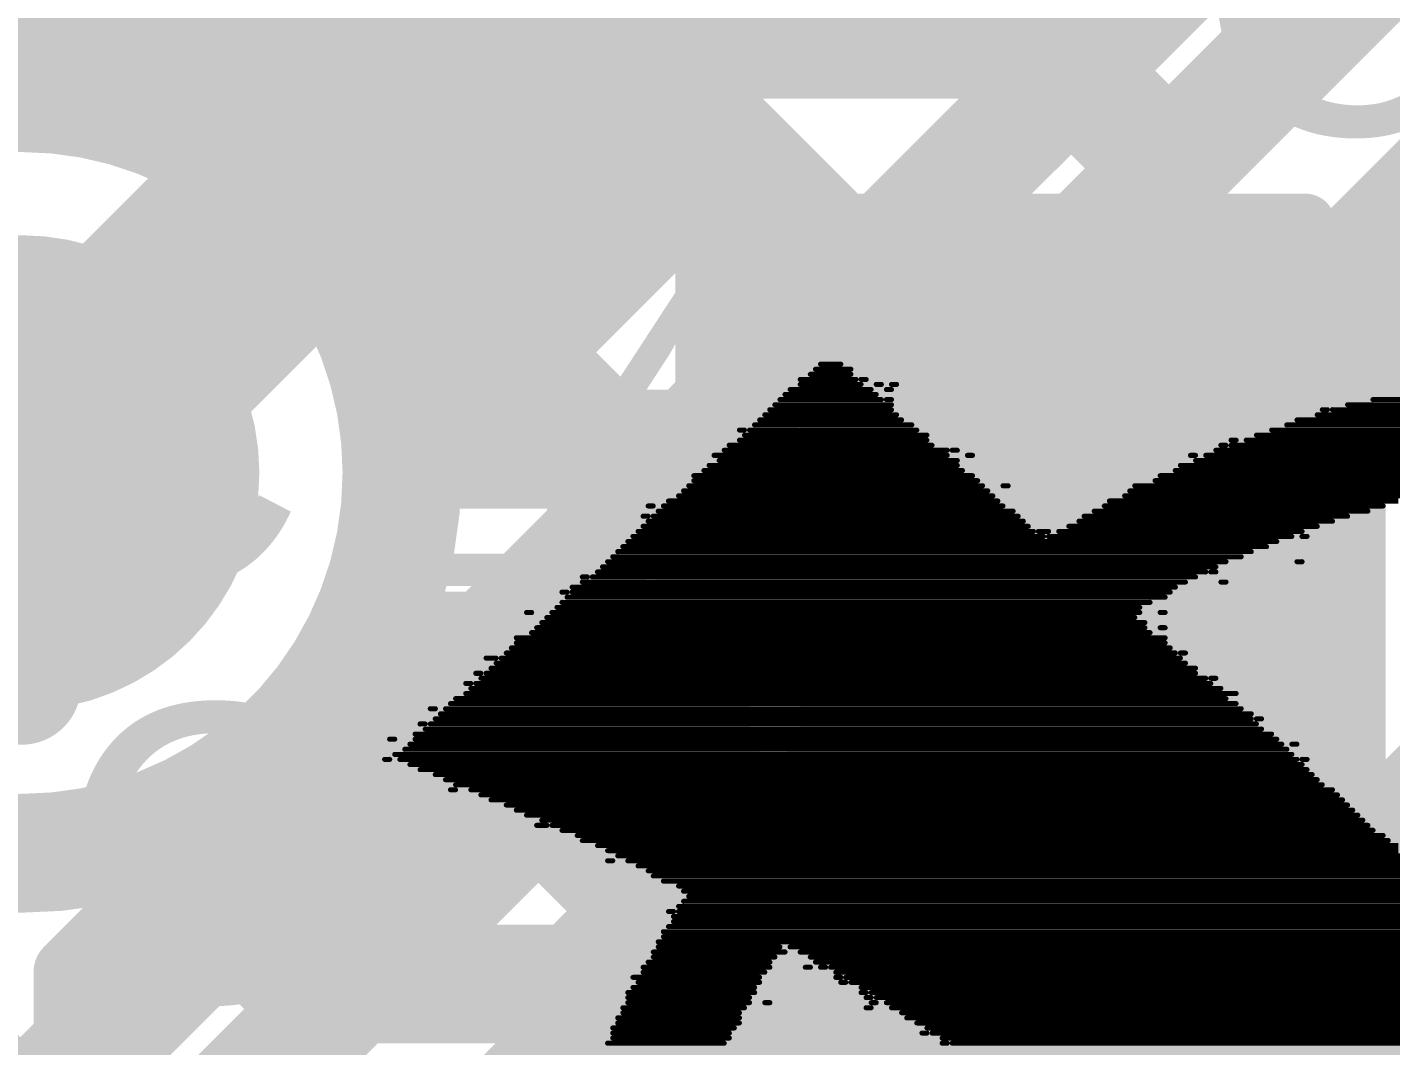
# Model space of a CAD drawing. Header units: millimetres. Extents: x 0.01 to 1.77, y 0.01 to 0.78.
# Drawn here: x 0.5855 to 0.7002, y 0.4478 to 0.5335 of the extents above; entities that cross this region are included whole.
import ezdxf

# ---------------------------------------------------------------- set-up
doc = ezdxf.new("R2010")
doc.units = ezdxf.units.MM
doc.header["$MEASUREMENT"] = 0
for name, color, linetype in [('BottomLayer', 5, 'Continuous'), ('BottomOverlay', 54, 'Continuous'), ('TopLayer', 1, 'Continuous'), ('TopOverlay', 2, 'Continuous'), ('TopPaste', 8, 'Continuous'), ('TopSolder', 216, 'Continuous'), ('ViaHoleLayer', 16, 'Continuous')]:
    doc.layers.add(name, color=color, linetype=linetype)
doc.styles.add('Arial', font='', dxfattribs={"height": 0.2})
doc.styles.get('Arial').set_extended_font_data('Arial')

# ---------------------------------------------------------------- blocks, each defined once
blk = doc.blocks.new('C__0805_47')
at = {"layer": 'TopLayer'}
blk.add_hatch(color=1, dxfattribs=at).paths.add_polyline_path([(-0.06, 0.03), (-0.02, 0.03), (-0.02, -0.03), (-0.06, -0.03)])
at = {"layer": 'TopPaste'}
blk.add_hatch(color=8, dxfattribs=at).paths.add_polyline_path([(-0.06, 0.03), (-0.02, 0.03), (-0.02, -0.03), (-0.06, -0.03)])
at = {"layer": 'TopSolder'}
blk.add_hatch(color=216, dxfattribs=at).paths.add_polyline_path([(-0.06276, 0.03276), (-0.01724, 0.03276), (-0.01724, -0.03276), (-0.06276, -0.03276)])
at = {"layer": 'TopOverlay', "const_width": 0.005}
for points in [[(-0.064, 0.034), (-0.024, 0.034)], [(-0.064, -0.034), (-0.064, 0.034)], [(-0.064, -0.034), (-0.024, -0.034)]]:
    blk.add_lwpolyline(points, dxfattribs=at)
at = {"layer": 'TopOverlay', "const_width": 0.0025}
for points in [[(-0.06525, 0.034, 1), (-0.06275, 0.034, 1)], [(-0.06525, 0.034, 1), (-0.06275, 0.034, 1)], [(-0.02525, 0.034, 1), (-0.02275, 0.034, 1)], [(-0.06525, -0.034, 1), (-0.06275, -0.034, 1)], [(-0.06525, -0.034, 1), (-0.06275, -0.034, 1)], [(-0.02525, -0.034, 1), (-0.02275, -0.034, 1)]]:
    blk.add_lwpolyline(points, format="xyb", close=True, dxfattribs=at)
blk = doc.blocks.new('C__0805_60')
at = {"layer": 'TopSolder'}
for points in [[(-0.06276, 0.03276), (-0.01724, 0.03276), (-0.01724, -0.03276), (-0.06276, -0.03276)], [(0.01724, 0.03276), (0.06276, 0.03276), (0.06276, -0.03276), (0.01724, -0.03276)]]:
    blk.add_hatch(color=216, dxfattribs=at).paths.add_polyline_path(points)
at = {"layer": 'TopOverlay', "const_width": 0.005}
for points in [[(0.064, -0.034), (0.064, 0.034)], [(-0.064, -0.034), (-0.024, -0.034)], [(0.024, -0.034), (0.064, -0.034)]]:
    blk.add_lwpolyline(points, dxfattribs=at)
at = {"layer": 'TopOverlay', "const_width": 0.0025}
for points in [[(-0.02525, -0.034, 1), (-0.02275, -0.034, 1)], [(0.02275, -0.034, 1), (0.02525, -0.034, 1)], [(0.06275, -0.034, 1), (0.06525, -0.034, 1)], [(0.06275, -0.034, 1), (0.06525, -0.034, 1)]]:
    blk.add_lwpolyline(points, format="xyb", close=True, dxfattribs=at)

msp = doc.modelspace()

# ---------------------------------------------------------------- hatches: boundary and pattern name
at = {"layer": 'BottomLayer'}
h = msp.add_hatch(color=5, dxfattribs=at)
edge = h.paths.add_edge_path()
edge.add_arc((0.585, 0.496), 0.00787, 0, 360)
at = {"layer": 'TopLayer'}
h = msp.add_hatch(color=1, dxfattribs=at)
edge = h.paths.add_edge_path()
edge.add_arc((0.585, 0.496), 0.00787, 0, 360)
at = {"layer": 'ViaHoleLayer'}
h = msp.add_hatch(color=16, dxfattribs=at)
edge = h.paths.add_edge_path()
edge.add_arc((0.585, 0.496), 0.00591, 0, 360)

# ---------------------------------------------------------------- linework, layer by layer
at = {"layer": 'BottomLayer'}
for points, const_width in [([(0.52174, 0.61068), (0.64615, 0.48626)], 0.01), ([(0.55709, 0.61068), (0.66383, 0.50394)], 0.01), ([(0.57443, 0.431), (0.7541, 0.61068)], 0.01), ([(0.59245, 0.61068), (0.68151, 0.52162)], 0.01), ([(0.59797, 0.52525), (0.68339, 0.61068)], 0.01), ([(0.61506, 0.50698), (0.71875, 0.61068)], 0.01), ([(0.59089, 0.431), (0.7204, 0.56052)], 0.01), ([(0.6, 0.409), (0.736, 0.545)], 0.02), ([(0.386, 0.528), (0.585, 0.528)], 0.01), ([(0.618, 0.376), (0.749, 0.507)], 0.02), ([(0.386, 0.496), (0.585, 0.496)], 0.04), ([(0.61418, 0.48287), (0.62847, 0.46858)], 0.01), ([(0.59582, 0.46588), (0.61079, 0.45091)], 0.01), ([(0.50244, 0.464), (0.585, 0.464)], 0.01), ([(0.56235, 0.464), (0.59312, 0.43323)], 0.01)]:
    msp.add_lwpolyline(points, dxfattribs=dict(at, const_width=const_width))
for points, const_width in [([(0.5825, 0.528, 1), (0.5875, 0.528, 1)], 0.005), ([(0.5825, 0.528, 1), (0.5875, 0.528, 1)], 0.005), ([(0.59547, 0.52525, 1), (0.60047, 0.52525, 1)], 0.005), ([(0.67901, 0.52162, 1), (0.68401, 0.52162, 1)], 0.005), ([(0.575, 0.496, 1), (0.595, 0.496, 1)], 0.02), ([(0.61256, 0.50698, 1), (0.61756, 0.50698, 1)], 0.005), ([(0.66133, 0.50394, 1), (0.66633, 0.50394, 1)], 0.005), ([(0.6145, 0.496, 1), (0.6195, 0.496, 1)], 0.005), ([(0.6145, 0.496, 1), (0.6195, 0.496, 1)], 0.005), ([(0.64365, 0.48626, 1), (0.64865, 0.48626, 1)], 0.005), ([(0.61168, 0.48287, 1), (0.61668, 0.48287, 1)], 0.005), ([(0.62597, 0.46858, 1), (0.63097, 0.46858, 1)], 0.005), ([(0.59332, 0.46588, 1), (0.59832, 0.46588, 1)], 0.005), ([(0.5825, 0.464, 1), (0.5875, 0.464, 1)], 0.005), ([(0.5825, 0.464, 1), (0.5875, 0.464, 1)], 0.005), ([(0.60829, 0.45091, 1), (0.61329, 0.45091, 1)], 0.005)]:
    msp.add_lwpolyline(points, format="xyb", close=True, dxfattribs=dict(at, const_width=const_width))
at = {"layer": 'BottomLayer', "const_width": 0.01}
for points in [[(0.585, 0.528, -0.414214), (0.617, 0.496)], [(0.617, 0.496, -0.414214), (0.585, 0.464)]]:
    msp.add_lwpolyline(points, format="xyb", dxfattribs=at)
at = {"layer": 'BottomOverlay', "const_width": 0.000426}
for points in [[(0.65178, 0.50473), (0.65476, 0.50473)], [(0.6522, 0.50515), (0.65391, 0.50515)], [(0.6505, 0.50387), (0.65519, 0.50387)], [(0.6505, 0.50345), (0.65562, 0.50345)], [(0.65135, 0.5043), (0.65476, 0.5043)], [(0.65562, 0.50387), (0.65604, 0.50387)], [(0.65689, 0.50345), (0.65732, 0.50345)], [(0.65817, 0.50345), (0.6586, 0.50345)], [(0.64879, 0.50217), (0.65732, 0.50217)], [(0.64922, 0.5026), (0.65689, 0.5026)], [(0.64965, 0.50302), (0.65647, 0.50302)], [(0.65775, 0.50302), (0.65817, 0.50302)], [(0.65775, 0.50217), (0.65817, 0.50217)], [(0.69868, 0.50217), (0.74686, 0.50217)], [(0.64794, 0.50132), (0.65817, 0.50132)], [(0.64837, 0.50174), (0.65817, 0.50174)], [(0.69442, 0.50132), (0.69484, 0.50132)], [(0.69527, 0.50132), (0.75027, 0.50132)], [(0.69655, 0.50174), (0.74857, 0.50174)], [(0.64666, 0.50004), (0.65988, 0.50004)], [(0.64709, 0.50046), (0.65903, 0.50046)], [(0.64751, 0.50089), (0.6586, 0.50089)], [(0.69143, 0.50004), (0.75454, 0.50004)], [(0.69228, 0.50046), (0.75283, 0.50046)], [(0.69399, 0.50089), (0.75155, 0.50089)], [(0.64538, 0.49961), (0.64581, 0.49961)], [(0.64538, 0.49876), (0.66116, 0.49876)], [(0.64581, 0.49918), (0.66116, 0.49918)], [(0.64623, 0.49961), (0.66031, 0.49961)], [(0.68674, 0.49876), (0.68717, 0.49876)], [(0.68802, 0.49876), (0.75752, 0.49876)], [(0.68887, 0.49918), (0.75624, 0.49918)], [(0.69015, 0.49961), (0.75539, 0.49961)], [(0.6441, 0.49791), (0.66286, 0.49791)], [(0.64453, 0.49833), (0.66158, 0.49833)], [(0.66329, 0.49791), (0.66372, 0.49791)], [(0.68546, 0.49791), (0.76008, 0.49791)], [(0.68589, 0.49833), (0.68631, 0.49833)], [(0.68674, 0.49833), (0.7588, 0.49833)], [(0.64282, 0.49663), (0.66372, 0.49663)], [(0.64325, 0.49748), (0.66286, 0.49748)], [(0.64368, 0.49705), (0.66372, 0.49705)], [(0.66457, 0.49748), (0.665, 0.49748)], [(0.68248, 0.49663), (0.76306, 0.49663)], [(0.68333, 0.49748), (0.68376, 0.49748)], [(0.68376, 0.49705), (0.76178, 0.49705)], [(0.68461, 0.49748), (0.76093, 0.49748)], [(0.64154, 0.49577), (0.665, 0.49577)], [(0.64154, 0.49535), (0.66542, 0.49535)], [(0.6424, 0.4962), (0.66414, 0.4962)], [(0.68035, 0.49535), (0.70977, 0.49535)], [(0.68077, 0.49577), (0.71318, 0.49577)], [(0.68205, 0.4962), (0.71701, 0.4962)], [(0.64069, 0.49449), (0.66627, 0.49449)], [(0.64112, 0.49492), (0.66585, 0.49492)], [(0.66755, 0.49492), (0.66798, 0.49492)], [(0.67821, 0.49449), (0.70465, 0.49449)], [(0.67864, 0.49492), (0.70678, 0.49492)], [(0.63771, 0.49322), (0.63813, 0.49322)], [(0.63899, 0.49322), (0.66755, 0.49322)], [(0.63941, 0.49364), (0.66713, 0.49364)], [(0.64027, 0.49407), (0.6667, 0.49407)], [(0.67608, 0.49322), (0.69953, 0.49322)], [(0.67651, 0.49364), (0.70081, 0.49364)], [(0.67779, 0.49407), (0.70294, 0.49407)], [(0.63728, 0.49236), (0.63771, 0.49236)], [(0.63771, 0.49194), (0.66926, 0.49194)], [(0.63813, 0.49236), (0.66883, 0.49236)], [(0.63856, 0.49279), (0.66841, 0.49279)], [(0.67395, 0.49194), (0.69527, 0.49194)], [(0.67438, 0.49236), (0.69655, 0.49236)], [(0.67523, 0.49279), (0.69825, 0.49279)], [(0.63685, 0.49108), (0.67011, 0.49108)], [(0.63728, 0.49151), (0.66969, 0.49151)], [(0.67054, 0.49108), (0.67139, 0.49108)], [(0.67224, 0.49108), (0.69271, 0.49108)], [(0.6731, 0.49151), (0.69399, 0.49151)], [(0.63558, 0.4898), (0.68973, 0.4898)], [(0.636, 0.49023), (0.69058, 0.49023)], [(0.63643, 0.49066), (0.67096, 0.49066)], [(0.67139, 0.49066), (0.69186, 0.49066)], [(0.69271, 0.49066), (0.69314, 0.49066)], [(0.6343, 0.48853), (0.68631, 0.48853)], [(0.63472, 0.48895), (0.68759, 0.48895)], [(0.63515, 0.48938), (0.68845, 0.48938)], [(0.69228, 0.48853), (0.69271, 0.48853)], [(0.63344, 0.48767), (0.68461, 0.48767)], [(0.63387, 0.4881), (0.68546, 0.4881)], [(0.68504, 0.48767), (0.68546, 0.48767)], [(0.63131, 0.48639), (0.68205, 0.48639)], [(0.63216, 0.48725), (0.63259, 0.48725)], [(0.63216, 0.48682), (0.6829, 0.48682)], [(0.63302, 0.48725), (0.68376, 0.48725)], [(0.68589, 0.48682), (0.68631, 0.48682)], [(0.63046, 0.48597), (0.63088, 0.48597)], [(0.63046, 0.48511), (0.67992, 0.48511)], [(0.63088, 0.48554), (0.6812, 0.48554)], [(0.63131, 0.48597), (0.68162, 0.48597)], [(0.62747, 0.48426), (0.6279, 0.48426)], [(0.62918, 0.48383), (0.67864, 0.48383)], [(0.62961, 0.48426), (0.67907, 0.48426)], [(0.63003, 0.48469), (0.67907, 0.48469)], [(0.68077, 0.48426), (0.6812, 0.48426)], [(0.62833, 0.48298), (0.67949, 0.48298)], [(0.62875, 0.48341), (0.67949, 0.48341)], [(0.68077, 0.48298), (0.6812, 0.48298)], [(0.62662, 0.48213), (0.6812, 0.48213)], [(0.62662, 0.4817), (0.6812, 0.4817)], [(0.6279, 0.48256), (0.67992, 0.48256)], [(0.62406, 0.48042), (0.62492, 0.48042)], [(0.62534, 0.48042), (0.68248, 0.48042)], [(0.62577, 0.48085), (0.68205, 0.48085)], [(0.62619, 0.48128), (0.68162, 0.48128)], [(0.68248, 0.48085), (0.6829, 0.48085)], [(0.62449, 0.47957), (0.68376, 0.47957)], [(0.62492, 0.48), (0.6829, 0.48)], [(0.62236, 0.47829), (0.62278, 0.47829)], [(0.62321, 0.47914), (0.62364, 0.47914)], [(0.62321, 0.47829), (0.68504, 0.47829)], [(0.62364, 0.47872), (0.68461, 0.47872)], [(0.62406, 0.47914), (0.68376, 0.47914)], [(0.68504, 0.47872), (0.68546, 0.47872)], [(0.6215, 0.47701), (0.68631, 0.47701)], [(0.62236, 0.47744), (0.68717, 0.47744)], [(0.62278, 0.47787), (0.68589, 0.47787)], [(0.61937, 0.47616), (0.6198, 0.47616)], [(0.62065, 0.47616), (0.68759, 0.47616)], [(0.62108, 0.47659), (0.68717, 0.47659)], [(0.61852, 0.47488), (0.61895, 0.47488)], [(0.61937, 0.47488), (0.68887, 0.47488)], [(0.6198, 0.47531), (0.68845, 0.47531)], [(0.62023, 0.47573), (0.68845, 0.47573)], [(0.68887, 0.47531), (0.6893, 0.47531)], [(0.61596, 0.4736), (0.61639, 0.4736)], [(0.61809, 0.47403), (0.69015, 0.47403)], [(0.61809, 0.4736), (0.69058, 0.4736)], [(0.61895, 0.47445), (0.6893, 0.47445)], [(0.61724, 0.47275), (0.69143, 0.47275)], [(0.61767, 0.47318), (0.691, 0.47318)], [(0.69186, 0.47318), (0.69228, 0.47318)], [(0.61554, 0.4719), (0.61596, 0.4719)], [(0.61639, 0.47232), (0.69186, 0.47232)], [(0.61681, 0.4719), (0.69228, 0.4719)], [(0.61767, 0.47147), (0.69271, 0.47147)], [(0.69271, 0.4719), (0.69314, 0.4719)], [(0.61852, 0.47104), (0.69314, 0.47104)], [(0.6198, 0.47062), (0.69356, 0.47062)], [(0.62065, 0.47019), (0.69399, 0.47019)], [(0.62108, 0.46934), (0.6215, 0.46934)], [(0.6215, 0.46976), (0.69442, 0.46976)], [(0.62278, 0.46934), (0.69527, 0.46934)], [(0.62364, 0.46891), (0.6957, 0.46891)], [(0.62449, 0.46849), (0.69612, 0.46849)], [(0.62577, 0.46806), (0.69655, 0.46806)], [(0.62662, 0.46763), (0.69697, 0.46763)], [(0.62747, 0.46721), (0.6974, 0.46721)], [(0.62875, 0.46678), (0.69783, 0.46678)], [(0.62833, 0.46635), (0.62918, 0.46635)], [(0.62961, 0.46635), (0.69825, 0.46635)], [(0.63046, 0.46593), (0.69868, 0.46593)], [(0.63174, 0.4655), (0.69953, 0.4655)], [(0.63216, 0.46507), (0.69996, 0.46507)], [(0.63344, 0.46465), (0.70081, 0.46465)], [(0.6343, 0.46422), (0.70081, 0.46422)], [(0.6343, 0.46337), (0.63472, 0.46337)], [(0.63515, 0.46379), (0.70166, 0.46379)], [(0.636, 0.46337), (0.70166, 0.46337)], [(0.63685, 0.46294), (0.70252, 0.46294)], [(0.63771, 0.46252), (0.70252, 0.46252)], [(0.63813, 0.46209), (0.70337, 0.46209)], [(0.63899, 0.46166), (0.7038, 0.46166)], [(0.64027, 0.46124), (0.70422, 0.46124)], [(0.64069, 0.46081), (0.70465, 0.46081)], [(0.64069, 0.45996), (0.7055, 0.45996)], [(0.64112, 0.46038), (0.70508, 0.46038)], [(0.63941, 0.4591), (0.63984, 0.4591)], [(0.63984, 0.45868), (0.70721, 0.45868)], [(0.64027, 0.45953), (0.70593, 0.45953)], [(0.64027, 0.4591), (0.70635, 0.4591)], [(0.63941, 0.45783), (0.70806, 0.45783)], [(0.63984, 0.45825), (0.70763, 0.45825)], [(0.63856, 0.45655), (0.70934, 0.45655)], [(0.63899, 0.4574), (0.70849, 0.4574)], [(0.63899, 0.45697), (0.70891, 0.45697)], [(0.63813, 0.45569), (0.64922, 0.45569)], [(0.63813, 0.45527), (0.64837, 0.45527)], [(0.63856, 0.45612), (0.64879, 0.45612)], [(0.64965, 0.45612), (0.70977, 0.45612)], [(0.6505, 0.45569), (0.71019, 0.45569)], [(0.65135, 0.45527), (0.71062, 0.45527)], [(0.63728, 0.45441), (0.64794, 0.45441)], [(0.63771, 0.45484), (0.64794, 0.45484)], [(0.65092, 0.45441), (0.65135, 0.45441)], [(0.65178, 0.45484), (0.71105, 0.45484)], [(0.6522, 0.45441), (0.65263, 0.45441)], [(0.65306, 0.45441), (0.71147, 0.45441)], [(0.63643, 0.45356), (0.64709, 0.45356)], [(0.63685, 0.45314), (0.64709, 0.45314)], [(0.63728, 0.45399), (0.64751, 0.45399)], [(0.65348, 0.45399), (0.7119, 0.45399)], [(0.65348, 0.45356), (0.65391, 0.45356)], [(0.65391, 0.45314), (0.65434, 0.45314)], [(0.65434, 0.45356), (0.71232, 0.45356)], [(0.65476, 0.45314), (0.71275, 0.45314)], [(0.636, 0.45228), (0.64666, 0.45228)], [(0.636, 0.45186), (0.64623, 0.45186)], [(0.63643, 0.45271), (0.64666, 0.45271)], [(0.65562, 0.45271), (0.7136, 0.45271)], [(0.65562, 0.45228), (0.65604, 0.45228)], [(0.65604, 0.45186), (0.65647, 0.45186)], [(0.65647, 0.45228), (0.71403, 0.45228)], [(0.65689, 0.45186), (0.71403, 0.45186)], [(0.63558, 0.451), (0.64581, 0.451)], [(0.63558, 0.45058), (0.64538, 0.45058)], [(0.636, 0.45143), (0.64623, 0.45143)], [(0.64751, 0.45143), (0.64794, 0.45143)], [(0.65604, 0.451), (0.65647, 0.451)], [(0.65647, 0.45143), (0.65689, 0.45143)], [(0.65775, 0.45143), (0.71446, 0.45143)], [(0.65817, 0.451), (0.71531, 0.451)], [(0.65903, 0.45058), (0.71574, 0.45058)], [(0.63515, 0.45015), (0.64538, 0.45015)], [(0.63515, 0.44972), (0.64538, 0.44972)], [(0.65945, 0.45015), (0.71616, 0.45015)], [(0.66031, 0.44972), (0.71659, 0.44972)], [(0.63472, 0.4493), (0.64496, 0.4493)], [(0.63472, 0.44887), (0.64453, 0.44887)], [(0.63472, 0.44845), (0.64453, 0.44845)], [(0.66073, 0.44887), (0.66116, 0.44887)], [(0.66116, 0.4493), (0.71701, 0.4493)], [(0.66158, 0.44887), (0.71744, 0.44887)], [(0.66244, 0.44845), (0.71787, 0.44845)], [(0.6343, 0.44802), (0.6441, 0.44802)], [(0.66244, 0.44802), (0.66286, 0.44802)], [(0.66329, 0.44802), (0.71829, 0.44802)]]:
    msp.add_lwpolyline(points, dxfattribs=at)
at = {"layer": 'BottomOverlay', "const_width": 0.000213}
for points in [[(0.65167, 0.50473, 1), (0.65188, 0.50473, 1)], [(0.6521, 0.50515, 1), (0.65231, 0.50515, 1)], [(0.6538, 0.50515, 1), (0.65402, 0.50515, 1)], [(0.65466, 0.50473, 1), (0.65487, 0.50473, 1)], [(0.65039, 0.50387, 1), (0.65061, 0.50387, 1)], [(0.65039, 0.50345, 1), (0.65061, 0.50345, 1)], [(0.65124, 0.5043, 1), (0.65146, 0.5043, 1)], [(0.65466, 0.5043, 1), (0.65487, 0.5043, 1)], [(0.65508, 0.50387, 1), (0.6553, 0.50387, 1)], [(0.65551, 0.50387, 1), (0.65572, 0.50387, 1)], [(0.65551, 0.50345, 1), (0.65572, 0.50345, 1)], [(0.65593, 0.50387, 1), (0.65615, 0.50387, 1)], [(0.65679, 0.50345, 1), (0.657, 0.50345, 1)], [(0.65721, 0.50345, 1), (0.65743, 0.50345, 1)], [(0.65807, 0.50345, 1), (0.65828, 0.50345, 1)], [(0.65849, 0.50345, 1), (0.65871, 0.50345, 1)], [(0.64869, 0.50217, 1), (0.6489, 0.50217, 1)], [(0.64911, 0.5026, 1), (0.64933, 0.5026, 1)], [(0.64954, 0.50302, 1), (0.64975, 0.50302, 1)], [(0.65636, 0.50302, 1), (0.65657, 0.50302, 1)], [(0.65679, 0.5026, 1), (0.657, 0.5026, 1)], [(0.65721, 0.50217, 1), (0.65743, 0.50217, 1)], [(0.65764, 0.50302, 1), (0.65785, 0.50302, 1)], [(0.65764, 0.50217, 1), (0.65785, 0.50217, 1)], [(0.65807, 0.50302, 1), (0.65828, 0.50302, 1)], [(0.65807, 0.50217, 1), (0.65828, 0.50217, 1)], [(0.69857, 0.50217, 1), (0.69879, 0.50217, 1)], [(0.64783, 0.50132, 1), (0.64805, 0.50132, 1)], [(0.64826, 0.50174, 1), (0.64847, 0.50174, 1)], [(0.65807, 0.50174, 1), (0.65828, 0.50174, 1)], [(0.65807, 0.50132, 1), (0.65828, 0.50132, 1)], [(0.69431, 0.50132, 1), (0.69452, 0.50132, 1)], [(0.69474, 0.50132, 1), (0.69495, 0.50132, 1)], [(0.69516, 0.50132, 1), (0.69538, 0.50132, 1)], [(0.69644, 0.50174, 1), (0.69665, 0.50174, 1)], [(0.64655, 0.50004, 1), (0.64677, 0.50004, 1)], [(0.64698, 0.50046, 1), (0.64719, 0.50046, 1)], [(0.64741, 0.50089, 1), (0.64762, 0.50089, 1)], [(0.65849, 0.50089, 1), (0.65871, 0.50089, 1)], [(0.65892, 0.50046, 1), (0.65913, 0.50046, 1)], [(0.65977, 0.50004, 1), (0.65999, 0.50004, 1)], [(0.69132, 0.50004, 1), (0.69154, 0.50004, 1)], [(0.69218, 0.50046, 1), (0.69239, 0.50046, 1)], [(0.69388, 0.50089, 1), (0.6941, 0.50089, 1)], [(0.64528, 0.49961, 1), (0.64549, 0.49961, 1)], [(0.64528, 0.49876, 1), (0.64549, 0.49876, 1)], [(0.6457, 0.49961, 1), (0.64591, 0.49961, 1)], [(0.6457, 0.49918, 1), (0.64591, 0.49918, 1)], [(0.64613, 0.49961, 1), (0.64634, 0.49961, 1)], [(0.6602, 0.49961, 1), (0.66041, 0.49961, 1)], [(0.66105, 0.49918, 1), (0.66126, 0.49918, 1)], [(0.66105, 0.49876, 1), (0.66126, 0.49876, 1)], [(0.68663, 0.49876, 1), (0.68685, 0.49876, 1)], [(0.68706, 0.49876, 1), (0.68727, 0.49876, 1)], [(0.68791, 0.49876, 1), (0.68813, 0.49876, 1)], [(0.68877, 0.49918, 1), (0.68898, 0.49918, 1)], [(0.69005, 0.49961, 1), (0.69026, 0.49961, 1)], [(0.644, 0.49791, 1), (0.64421, 0.49791, 1)], [(0.64442, 0.49833, 1), (0.64464, 0.49833, 1)], [(0.66148, 0.49833, 1), (0.66169, 0.49833, 1)], [(0.66276, 0.49791, 1), (0.66297, 0.49791, 1)], [(0.66318, 0.49791, 1), (0.6634, 0.49791, 1)], [(0.66361, 0.49791, 1), (0.66382, 0.49791, 1)], [(0.68536, 0.49791, 1), (0.68557, 0.49791, 1)], [(0.68578, 0.49833, 1), (0.68599, 0.49833, 1)], [(0.68621, 0.49833, 1), (0.68642, 0.49833, 1)], [(0.68663, 0.49833, 1), (0.68685, 0.49833, 1)], [(0.64272, 0.49663, 1), (0.64293, 0.49663, 1)], [(0.64314, 0.49748, 1), (0.64336, 0.49748, 1)], [(0.64357, 0.49705, 1), (0.64378, 0.49705, 1)], [(0.66276, 0.49748, 1), (0.66297, 0.49748, 1)], [(0.66361, 0.49705, 1), (0.66382, 0.49705, 1)], [(0.66361, 0.49663, 1), (0.66382, 0.49663, 1)], [(0.66446, 0.49748, 1), (0.66468, 0.49748, 1)], [(0.66489, 0.49748, 1), (0.6651, 0.49748, 1)], [(0.68237, 0.49663, 1), (0.68258, 0.49663, 1)], [(0.68322, 0.49748, 1), (0.68344, 0.49748, 1)], [(0.68365, 0.49748, 1), (0.68386, 0.49748, 1)], [(0.68365, 0.49705, 1), (0.68386, 0.49705, 1)], [(0.6845, 0.49748, 1), (0.68472, 0.49748, 1)], [(0.64144, 0.49577, 1), (0.64165, 0.49577, 1)], [(0.64144, 0.49535, 1), (0.64165, 0.49535, 1)], [(0.64229, 0.4962, 1), (0.6425, 0.4962, 1)], [(0.66404, 0.4962, 1), (0.66425, 0.4962, 1)], [(0.66489, 0.49577, 1), (0.6651, 0.49577, 1)], [(0.66532, 0.49535, 1), (0.66553, 0.49535, 1)], [(0.68024, 0.49535, 1), (0.68045, 0.49535, 1)], [(0.68067, 0.49577, 1), (0.68088, 0.49577, 1)], [(0.68194, 0.4962, 1), (0.68216, 0.4962, 1)], [(0.64058, 0.49449, 1), (0.6408, 0.49449, 1)], [(0.64101, 0.49492, 1), (0.64122, 0.49492, 1)], [(0.66574, 0.49492, 1), (0.66595, 0.49492, 1)], [(0.66617, 0.49449, 1), (0.66638, 0.49449, 1)], [(0.66745, 0.49492, 1), (0.66766, 0.49492, 1)], [(0.66787, 0.49492, 1), (0.66809, 0.49492, 1)], [(0.67811, 0.49449, 1), (0.67832, 0.49449, 1)], [(0.67853, 0.49492, 1), (0.67875, 0.49492, 1)], [(0.6376, 0.49322, 1), (0.63781, 0.49322, 1)], [(0.63803, 0.49322, 1), (0.63824, 0.49322, 1)], [(0.63888, 0.49322, 1), (0.63909, 0.49322, 1)], [(0.63931, 0.49364, 1), (0.63952, 0.49364, 1)], [(0.64016, 0.49407, 1), (0.64037, 0.49407, 1)], [(0.66659, 0.49407, 1), (0.66681, 0.49407, 1)], [(0.66702, 0.49364, 1), (0.66723, 0.49364, 1)], [(0.66745, 0.49322, 1), (0.66766, 0.49322, 1)], [(0.67597, 0.49322, 1), (0.67619, 0.49322, 1)], [(0.6764, 0.49364, 1), (0.67661, 0.49364, 1)], [(0.67768, 0.49407, 1), (0.67789, 0.49407, 1)], [(0.69943, 0.49322, 1), (0.69964, 0.49322, 1)], [(0.63717, 0.49236, 1), (0.63739, 0.49236, 1)], [(0.6376, 0.49236, 1), (0.63781, 0.49236, 1)], [(0.6376, 0.49194, 1), (0.63781, 0.49194, 1)], [(0.63803, 0.49236, 1), (0.63824, 0.49236, 1)], [(0.63845, 0.49279, 1), (0.63867, 0.49279, 1)], [(0.6683, 0.49279, 1), (0.66851, 0.49279, 1)], [(0.66873, 0.49236, 1), (0.66894, 0.49236, 1)], [(0.66915, 0.49194, 1), (0.66937, 0.49194, 1)], [(0.67384, 0.49194, 1), (0.67406, 0.49194, 1)], [(0.67427, 0.49236, 1), (0.67448, 0.49236, 1)], [(0.67512, 0.49279, 1), (0.67534, 0.49279, 1)], [(0.69516, 0.49194, 1), (0.69538, 0.49194, 1)], [(0.69644, 0.49236, 1), (0.69665, 0.49236, 1)], [(0.69815, 0.49279, 1), (0.69836, 0.49279, 1)], [(0.63675, 0.49108, 1), (0.63696, 0.49108, 1)], [(0.63717, 0.49151, 1), (0.63739, 0.49151, 1)], [(0.66958, 0.49151, 1), (0.66979, 0.49151, 1)], [(0.67001, 0.49108, 1), (0.67022, 0.49108, 1)], [(0.67043, 0.49108, 1), (0.67065, 0.49108, 1)], [(0.67128, 0.49108, 1), (0.6715, 0.49108, 1)], [(0.67214, 0.49108, 1), (0.67235, 0.49108, 1)], [(0.67299, 0.49151, 1), (0.6732, 0.49151, 1)], [(0.6926, 0.49108, 1), (0.69282, 0.49108, 1)], [(0.69388, 0.49151, 1), (0.6941, 0.49151, 1)], [(0.63547, 0.4898, 1), (0.63568, 0.4898, 1)], [(0.63589, 0.49023, 1), (0.63611, 0.49023, 1)], [(0.63632, 0.49066, 1), (0.63653, 0.49066, 1)], [(0.67086, 0.49066, 1), (0.67107, 0.49066, 1)], [(0.67128, 0.49066, 1), (0.6715, 0.49066, 1)], [(0.68962, 0.4898, 1), (0.68983, 0.4898, 1)], [(0.69047, 0.49023, 1), (0.69069, 0.49023, 1)], [(0.69175, 0.49066, 1), (0.69196, 0.49066, 1)], [(0.6926, 0.49066, 1), (0.69282, 0.49066, 1)], [(0.69303, 0.49066, 1), (0.69324, 0.49066, 1)], [(0.63419, 0.48853, 1), (0.6344, 0.48853, 1)], [(0.63462, 0.48895, 1), (0.63483, 0.48895, 1)], [(0.63504, 0.48938, 1), (0.63526, 0.48938, 1)], [(0.68621, 0.48853, 1), (0.68642, 0.48853, 1)], [(0.68749, 0.48895, 1), (0.6877, 0.48895, 1)], [(0.68834, 0.48938, 1), (0.68855, 0.48938, 1)], [(0.69218, 0.48853, 1), (0.69239, 0.48853, 1)], [(0.6926, 0.48853, 1), (0.69282, 0.48853, 1)], [(0.63334, 0.48767, 1), (0.63355, 0.48767, 1)], [(0.63376, 0.4881, 1), (0.63398, 0.4881, 1)], [(0.6845, 0.48767, 1), (0.68472, 0.48767, 1)], [(0.68493, 0.48767, 1), (0.68514, 0.48767, 1)], [(0.68536, 0.4881, 1), (0.68557, 0.4881, 1)], [(0.68536, 0.48767, 1), (0.68557, 0.48767, 1)], [(0.6312, 0.48639, 1), (0.63142, 0.48639, 1)], [(0.63206, 0.48725, 1), (0.63227, 0.48725, 1)], [(0.63206, 0.48682, 1), (0.63227, 0.48682, 1)], [(0.63248, 0.48725, 1), (0.6327, 0.48725, 1)], [(0.63291, 0.48725, 1), (0.63312, 0.48725, 1)], [(0.68194, 0.48639, 1), (0.68216, 0.48639, 1)], [(0.6828, 0.48682, 1), (0.68301, 0.48682, 1)], [(0.68365, 0.48725, 1), (0.68386, 0.48725, 1)], [(0.68578, 0.48682, 1), (0.68599, 0.48682, 1)], [(0.68621, 0.48682, 1), (0.68642, 0.48682, 1)], [(0.63035, 0.48597, 1), (0.63057, 0.48597, 1)], [(0.63035, 0.48511, 1), (0.63057, 0.48511, 1)], [(0.63078, 0.48597, 1), (0.63099, 0.48597, 1)], [(0.63078, 0.48554, 1), (0.63099, 0.48554, 1)], [(0.6312, 0.48597, 1), (0.63142, 0.48597, 1)], [(0.67981, 0.48511, 1), (0.68003, 0.48511, 1)], [(0.68109, 0.48554, 1), (0.6813, 0.48554, 1)], [(0.68152, 0.48597, 1), (0.68173, 0.48597, 1)], [(0.62737, 0.48426, 1), (0.62758, 0.48426, 1)], [(0.62779, 0.48426, 1), (0.62801, 0.48426, 1)], [(0.62907, 0.48383, 1), (0.62929, 0.48383, 1)], [(0.6295, 0.48426, 1), (0.62971, 0.48426, 1)], [(0.62993, 0.48469, 1), (0.63014, 0.48469, 1)], [(0.67853, 0.48383, 1), (0.67875, 0.48383, 1)], [(0.67896, 0.48469, 1), (0.67917, 0.48469, 1)], [(0.67896, 0.48426, 1), (0.67917, 0.48426, 1)], [(0.68067, 0.48426, 1), (0.68088, 0.48426, 1)], [(0.68109, 0.48426, 1), (0.6813, 0.48426, 1)], [(0.62822, 0.48298, 1), (0.62843, 0.48298, 1)], [(0.62865, 0.48341, 1), (0.62886, 0.48341, 1)], [(0.67939, 0.48341, 1), (0.6796, 0.48341, 1)], [(0.67939, 0.48298, 1), (0.6796, 0.48298, 1)], [(0.68067, 0.48298, 1), (0.68088, 0.48298, 1)], [(0.68109, 0.48298, 1), (0.6813, 0.48298, 1)], [(0.62651, 0.48213, 1), (0.62673, 0.48213, 1)], [(0.62651, 0.4817, 1), (0.62673, 0.4817, 1)], [(0.62779, 0.48256, 1), (0.62801, 0.48256, 1)], [(0.67981, 0.48256, 1), (0.68003, 0.48256, 1)], [(0.68109, 0.48213, 1), (0.6813, 0.48213, 1)], [(0.68109, 0.4817, 1), (0.6813, 0.4817, 1)], [(0.62396, 0.48042, 1), (0.62417, 0.48042, 1)], [(0.62481, 0.48042, 1), (0.62502, 0.48042, 1)], [(0.62524, 0.48042, 1), (0.62545, 0.48042, 1)], [(0.62566, 0.48085, 1), (0.62587, 0.48085, 1)], [(0.62609, 0.48128, 1), (0.6263, 0.48128, 1)], [(0.68152, 0.48128, 1), (0.68173, 0.48128, 1)], [(0.68194, 0.48085, 1), (0.68216, 0.48085, 1)], [(0.68237, 0.48085, 1), (0.68258, 0.48085, 1)], [(0.68237, 0.48042, 1), (0.68258, 0.48042, 1)], [(0.6828, 0.48085, 1), (0.68301, 0.48085, 1)], [(0.62438, 0.47957, 1), (0.6246, 0.47957, 1)], [(0.62481, 0.48, 1), (0.62502, 0.48, 1)], [(0.6828, 0.48, 1), (0.68301, 0.48, 1)], [(0.68365, 0.47957, 1), (0.68386, 0.47957, 1)], [(0.62225, 0.47829, 1), (0.62246, 0.47829, 1)], [(0.62268, 0.47829, 1), (0.62289, 0.47829, 1)], [(0.6231, 0.47914, 1), (0.62332, 0.47914, 1)], [(0.6231, 0.47829, 1), (0.62332, 0.47829, 1)], [(0.62353, 0.47914, 1), (0.62374, 0.47914, 1)], [(0.62353, 0.47872, 1), (0.62374, 0.47872, 1)], [(0.62396, 0.47914, 1), (0.62417, 0.47914, 1)], [(0.68365, 0.47914, 1), (0.68386, 0.47914, 1)], [(0.6845, 0.47872, 1), (0.68472, 0.47872, 1)], [(0.68493, 0.47872, 1), (0.68514, 0.47872, 1)], [(0.68493, 0.47829, 1), (0.68514, 0.47829, 1)], [(0.68536, 0.47872, 1), (0.68557, 0.47872, 1)], [(0.6214, 0.47701, 1), (0.62161, 0.47701, 1)], [(0.62225, 0.47744, 1), (0.62246, 0.47744, 1)], [(0.62268, 0.47787, 1), (0.62289, 0.47787, 1)], [(0.68578, 0.47787, 1), (0.68599, 0.47787, 1)], [(0.68621, 0.47701, 1), (0.68642, 0.47701, 1)], [(0.68706, 0.47744, 1), (0.68727, 0.47744, 1)], [(0.61927, 0.47616, 1), (0.61948, 0.47616, 1)], [(0.61969, 0.47616, 1), (0.61991, 0.47616, 1)], [(0.62055, 0.47616, 1), (0.62076, 0.47616, 1)], [(0.62097, 0.47659, 1), (0.62118, 0.47659, 1)], [(0.68706, 0.47659, 1), (0.68727, 0.47659, 1)], [(0.68749, 0.47616, 1), (0.6877, 0.47616, 1)], [(0.61841, 0.47488, 1), (0.61863, 0.47488, 1)], [(0.61884, 0.47488, 1), (0.61905, 0.47488, 1)], [(0.61927, 0.47488, 1), (0.61948, 0.47488, 1)], [(0.61969, 0.47531, 1), (0.61991, 0.47531, 1)], [(0.62012, 0.47573, 1), (0.62033, 0.47573, 1)], [(0.68834, 0.47573, 1), (0.68855, 0.47573, 1)], [(0.68834, 0.47531, 1), (0.68855, 0.47531, 1)], [(0.68877, 0.47531, 1), (0.68898, 0.47531, 1)], [(0.68877, 0.47488, 1), (0.68898, 0.47488, 1)], [(0.68919, 0.47531, 1), (0.68941, 0.47531, 1)], [(0.61585, 0.4736, 1), (0.61607, 0.4736, 1)], [(0.61628, 0.4736, 1), (0.61649, 0.4736, 1)], [(0.61799, 0.47403, 1), (0.6182, 0.47403, 1)], [(0.61799, 0.4736, 1), (0.6182, 0.4736, 1)], [(0.61884, 0.47445, 1), (0.61905, 0.47445, 1)], [(0.68919, 0.47445, 1), (0.68941, 0.47445, 1)], [(0.69005, 0.47403, 1), (0.69026, 0.47403, 1)], [(0.69047, 0.4736, 1), (0.69069, 0.4736, 1)], [(0.61713, 0.47275, 1), (0.61735, 0.47275, 1)], [(0.61756, 0.47318, 1), (0.61777, 0.47318, 1)], [(0.6909, 0.47318, 1), (0.69111, 0.47318, 1)], [(0.69132, 0.47275, 1), (0.69154, 0.47275, 1)], [(0.69175, 0.47318, 1), (0.69196, 0.47318, 1)], [(0.69218, 0.47318, 1), (0.69239, 0.47318, 1)], [(0.61543, 0.4719, 1), (0.61564, 0.4719, 1)], [(0.61585, 0.4719, 1), (0.61607, 0.4719, 1)], [(0.61628, 0.47232, 1), (0.61649, 0.47232, 1)], [(0.61671, 0.4719, 1), (0.61692, 0.4719, 1)], [(0.61756, 0.47147, 1), (0.61777, 0.47147, 1)], [(0.69175, 0.47232, 1), (0.69196, 0.47232, 1)], [(0.69218, 0.4719, 1), (0.69239, 0.4719, 1)], [(0.6926, 0.4719, 1), (0.69282, 0.4719, 1)], [(0.6926, 0.47147, 1), (0.69282, 0.47147, 1)], [(0.69303, 0.4719, 1), (0.69324, 0.4719, 1)], [(0.61841, 0.47104, 1), (0.61863, 0.47104, 1)], [(0.61969, 0.47062, 1), (0.61991, 0.47062, 1)], [(0.62055, 0.47019, 1), (0.62076, 0.47019, 1)], [(0.69303, 0.47104, 1), (0.69324, 0.47104, 1)], [(0.69346, 0.47062, 1), (0.69367, 0.47062, 1)], [(0.69388, 0.47019, 1), (0.6941, 0.47019, 1)], [(0.62097, 0.46934, 1), (0.62118, 0.46934, 1)], [(0.6214, 0.46976, 1), (0.62161, 0.46976, 1)], [(0.6214, 0.46934, 1), (0.62161, 0.46934, 1)], [(0.62268, 0.46934, 1), (0.62289, 0.46934, 1)], [(0.62353, 0.46891, 1), (0.62374, 0.46891, 1)], [(0.69431, 0.46976, 1), (0.69452, 0.46976, 1)], [(0.69516, 0.46934, 1), (0.69538, 0.46934, 1)], [(0.69559, 0.46891, 1), (0.6958, 0.46891, 1)], [(0.62438, 0.46849, 1), (0.6246, 0.46849, 1)], [(0.62566, 0.46806, 1), (0.62587, 0.46806, 1)], [(0.69602, 0.46849, 1), (0.69623, 0.46849, 1)], [(0.69644, 0.46806, 1), (0.69665, 0.46806, 1)], [(0.62651, 0.46763, 1), (0.62673, 0.46763, 1)], [(0.62737, 0.46721, 1), (0.62758, 0.46721, 1)], [(0.62865, 0.46678, 1), (0.62886, 0.46678, 1)], [(0.69687, 0.46763, 1), (0.69708, 0.46763, 1)], [(0.69729, 0.46721, 1), (0.69751, 0.46721, 1)], [(0.69772, 0.46678, 1), (0.69793, 0.46678, 1)], [(0.62822, 0.46635, 1), (0.62843, 0.46635, 1)], [(0.62907, 0.46635, 1), (0.62929, 0.46635, 1)], [(0.6295, 0.46635, 1), (0.62971, 0.46635, 1)], [(0.63035, 0.46593, 1), (0.63057, 0.46593, 1)], [(0.63163, 0.4655, 1), (0.63184, 0.4655, 1)], [(0.69815, 0.46635, 1), (0.69836, 0.46635, 1)], [(0.69857, 0.46593, 1), (0.69879, 0.46593, 1)], [(0.69943, 0.4655, 1), (0.69964, 0.4655, 1)], [(0.63206, 0.46507, 1), (0.63227, 0.46507, 1)], [(0.63334, 0.46465, 1), (0.63355, 0.46465, 1)], [(0.69985, 0.46507, 1), (0.70007, 0.46507, 1)], [(0.63419, 0.46422, 1), (0.6344, 0.46422, 1)], [(0.63419, 0.46337, 1), (0.6344, 0.46337, 1)], [(0.63462, 0.46337, 1), (0.63483, 0.46337, 1)], [(0.63504, 0.46379, 1), (0.63526, 0.46379, 1)], [(0.63589, 0.46337, 1), (0.63611, 0.46337, 1)], [(0.63675, 0.46294, 1), (0.63696, 0.46294, 1)], [(0.6376, 0.46252, 1), (0.63781, 0.46252, 1)], [(0.63803, 0.46209, 1), (0.63824, 0.46209, 1)], [(0.63888, 0.46166, 1), (0.63909, 0.46166, 1)], [(0.64016, 0.46124, 1), (0.64037, 0.46124, 1)], [(0.64058, 0.46081, 1), (0.6408, 0.46081, 1)], [(0.64058, 0.45996, 1), (0.6408, 0.45996, 1)], [(0.64101, 0.46038, 1), (0.64122, 0.46038, 1)], [(0.63931, 0.4591, 1), (0.63952, 0.4591, 1)], [(0.63973, 0.4591, 1), (0.63995, 0.4591, 1)], [(0.63973, 0.45868, 1), (0.63995, 0.45868, 1)], [(0.64016, 0.45953, 1), (0.64037, 0.45953, 1)], [(0.64016, 0.4591, 1), (0.64037, 0.4591, 1)], [(0.63931, 0.45783, 1), (0.63952, 0.45783, 1)], [(0.63973, 0.45825, 1), (0.63995, 0.45825, 1)], [(0.63845, 0.45655, 1), (0.63867, 0.45655, 1)], [(0.63888, 0.4574, 1), (0.63909, 0.4574, 1)], [(0.63888, 0.45697, 1), (0.63909, 0.45697, 1)], [(0.63803, 0.45569, 1), (0.63824, 0.45569, 1)], [(0.63803, 0.45527, 1), (0.63824, 0.45527, 1)], [(0.63845, 0.45612, 1), (0.63867, 0.45612, 1)], [(0.64826, 0.45527, 1), (0.64847, 0.45527, 1)], [(0.64869, 0.45612, 1), (0.6489, 0.45612, 1)], [(0.64911, 0.45569, 1), (0.64933, 0.45569, 1)], [(0.64954, 0.45612, 1), (0.64975, 0.45612, 1)], [(0.65039, 0.45569, 1), (0.65061, 0.45569, 1)], [(0.65124, 0.45527, 1), (0.65146, 0.45527, 1)], [(0.63717, 0.45441, 1), (0.63739, 0.45441, 1)], [(0.6376, 0.45484, 1), (0.63781, 0.45484, 1)], [(0.64783, 0.45484, 1), (0.64805, 0.45484, 1)], [(0.64783, 0.45441, 1), (0.64805, 0.45441, 1)], [(0.65082, 0.45441, 1), (0.65103, 0.45441, 1)], [(0.65124, 0.45441, 1), (0.65146, 0.45441, 1)], [(0.65167, 0.45484, 1), (0.65188, 0.45484, 1)], [(0.6521, 0.45441, 1), (0.65231, 0.45441, 1)], [(0.65252, 0.45441, 1), (0.65274, 0.45441, 1)], [(0.65295, 0.45441, 1), (0.65316, 0.45441, 1)], [(0.63632, 0.45356, 1), (0.63653, 0.45356, 1)], [(0.63675, 0.45314, 1), (0.63696, 0.45314, 1)], [(0.63717, 0.45399, 1), (0.63739, 0.45399, 1)], [(0.64698, 0.45356, 1), (0.64719, 0.45356, 1)], [(0.64698, 0.45314, 1), (0.64719, 0.45314, 1)], [(0.64741, 0.45399, 1), (0.64762, 0.45399, 1)], [(0.65338, 0.45399, 1), (0.65359, 0.45399, 1)], [(0.65338, 0.45356, 1), (0.65359, 0.45356, 1)], [(0.6538, 0.45356, 1), (0.65402, 0.45356, 1)], [(0.6538, 0.45314, 1), (0.65402, 0.45314, 1)], [(0.65423, 0.45356, 1), (0.65444, 0.45356, 1)], [(0.65423, 0.45314, 1), (0.65444, 0.45314, 1)], [(0.65466, 0.45314, 1), (0.65487, 0.45314, 1)], [(0.63589, 0.45228, 1), (0.63611, 0.45228, 1)], [(0.63589, 0.45186, 1), (0.63611, 0.45186, 1)], [(0.63632, 0.45271, 1), (0.63653, 0.45271, 1)], [(0.64613, 0.45186, 1), (0.64634, 0.45186, 1)], [(0.64655, 0.45271, 1), (0.64677, 0.45271, 1)], [(0.64655, 0.45228, 1), (0.64677, 0.45228, 1)], [(0.65551, 0.45271, 1), (0.65572, 0.45271, 1)], [(0.65551, 0.45228, 1), (0.65572, 0.45228, 1)], [(0.65593, 0.45228, 1), (0.65615, 0.45228, 1)], [(0.65593, 0.45186, 1), (0.65615, 0.45186, 1)], [(0.65636, 0.45228, 1), (0.65657, 0.45228, 1)], [(0.65636, 0.45186, 1), (0.65657, 0.45186, 1)], [(0.65679, 0.45186, 1), (0.657, 0.45186, 1)], [(0.63547, 0.451, 1), (0.63568, 0.451, 1)], [(0.63547, 0.45058, 1), (0.63568, 0.45058, 1)], [(0.63589, 0.45143, 1), (0.63611, 0.45143, 1)], [(0.64528, 0.45058, 1), (0.64549, 0.45058, 1)], [(0.6457, 0.451, 1), (0.64591, 0.451, 1)], [(0.64613, 0.45143, 1), (0.64634, 0.45143, 1)], [(0.64741, 0.45143, 1), (0.64762, 0.45143, 1)], [(0.64783, 0.45143, 1), (0.64805, 0.45143, 1)], [(0.65593, 0.451, 1), (0.65615, 0.451, 1)], [(0.65636, 0.45143, 1), (0.65657, 0.45143, 1)], [(0.65636, 0.451, 1), (0.65657, 0.451, 1)], [(0.65679, 0.45143, 1), (0.657, 0.45143, 1)], [(0.65764, 0.45143, 1), (0.65785, 0.45143, 1)], [(0.65807, 0.451, 1), (0.65828, 0.451, 1)], [(0.65892, 0.45058, 1), (0.65913, 0.45058, 1)], [(0.63504, 0.45015, 1), (0.63526, 0.45015, 1)], [(0.63504, 0.44972, 1), (0.63526, 0.44972, 1)], [(0.64528, 0.45015, 1), (0.64549, 0.45015, 1)], [(0.64528, 0.44972, 1), (0.64549, 0.44972, 1)], [(0.65935, 0.45015, 1), (0.65956, 0.45015, 1)], [(0.6602, 0.44972, 1), (0.66041, 0.44972, 1)], [(0.63462, 0.4493, 1), (0.63483, 0.4493, 1)], [(0.63462, 0.44887, 1), (0.63483, 0.44887, 1)], [(0.63462, 0.44845, 1), (0.63483, 0.44845, 1)], [(0.64442, 0.44887, 1), (0.64464, 0.44887, 1)], [(0.64442, 0.44845, 1), (0.64464, 0.44845, 1)], [(0.64485, 0.4493, 1), (0.64506, 0.4493, 1)], [(0.66063, 0.44887, 1), (0.66084, 0.44887, 1)], [(0.66105, 0.4493, 1), (0.66126, 0.4493, 1)], [(0.66105, 0.44887, 1), (0.66126, 0.44887, 1)], [(0.66148, 0.44887, 1), (0.66169, 0.44887, 1)], [(0.66233, 0.44845, 1), (0.66254, 0.44845, 1)], [(0.63419, 0.44802, 1), (0.6344, 0.44802, 1)], [(0.644, 0.44802, 1), (0.64421, 0.44802, 1)], [(0.66233, 0.44802, 1), (0.66254, 0.44802, 1)], [(0.66276, 0.44802, 1), (0.66297, 0.44802, 1)], [(0.66318, 0.44802, 1), (0.6634, 0.44802, 1)]]:
    msp.add_lwpolyline(points, format="xyb", close=True, dxfattribs=at)
at = {"layer": 'TopLayer'}
for points, const_width in [([(0.586, 0.497), (0.633, 0.544)], 0.02), ([(0.61811, 0.498), (0.63911, 0.519)], 0.01), ([(0.63911, 0.519), (0.645, 0.519)], 0.01), ([(0.645, 0.498), (0.645, 0.519)], 0.01), ([(0.62626, 0.50615), (0.63441, 0.498)], 0.01), ([(0.54, 0.497), (0.585, 0.497)], 0.02), ([(0.64143, 0.498), (0.645, 0.50157)], 0.01), ([(0.61811, 0.498), (0.645, 0.498)], 0.01), ([(0.585, 0.47813), (0.585, 0.496)], 0.01), ([(0.589, 0.454), (0.618, 0.483)], 0.006), ([(0.618, 0.483), (0.677, 0.483)], 0.006), ([(0.60921, 0.453), (0.62421, 0.468)], 0.01), ([(0.62421, 0.468), (0.645, 0.468)], 0.01), ([(0.62906, 0.468), (0.64406, 0.453)], 0.01), ([(0.645, 0.453), (0.645, 0.468)], 0.01), ([(0.63178, 0.453), (0.645, 0.46622)], 0.01), ([(0.60921, 0.453), (0.645, 0.453)], 0.01), ([(0.589, 0.323), (0.589, 0.454)], 0.006)]:
    msp.add_lwpolyline(points, dxfattribs=dict(at, const_width=const_width))
for points, const_width in [([(0.63661, 0.519, 1), (0.64161, 0.519, 1)], 0.005), ([(0.63661, 0.519, 1), (0.64161, 0.519, 1)], 0.005), ([(0.6425, 0.519, 1), (0.6475, 0.519, 1)], 0.005), ([(0.6425, 0.519, 1), (0.6475, 0.519, 1)], 0.005), ([(0.62376, 0.50615, 1), (0.62876, 0.50615, 1)], 0.005), ([(0.58, 0.497, 1), (0.59, 0.497, 1)], 0.01), ([(0.581, 0.497, 1), (0.591, 0.497, 1)], 0.01), ([(0.6425, 0.50157, 1), (0.6475, 0.50157, 1)], 0.005), ([(0.61561, 0.498, 1), (0.62061, 0.498, 1)], 0.005), ([(0.61561, 0.498, 1), (0.62061, 0.498, 1)], 0.005), ([(0.63191, 0.498, 1), (0.63691, 0.498, 1)], 0.005), ([(0.63893, 0.498, 1), (0.64393, 0.498, 1)], 0.005), ([(0.6425, 0.498, 1), (0.6475, 0.498, 1)], 0.005), ([(0.6425, 0.498, 1), (0.6475, 0.498, 1)], 0.005), ([(0.5825, 0.496, 1), (0.5875, 0.496, 1)], 0.005), ([(0.6165, 0.483, 1), (0.6195, 0.483, 1)], 0.003), ([(0.6165, 0.483, 1), (0.6195, 0.483, 1)], 0.003), ([(0.6755, 0.483, 1), (0.6785, 0.483, 1)], 0.003), ([(0.5825, 0.47813, 1), (0.5875, 0.47813, 1)], 0.005), ([(0.62171, 0.468, 1), (0.62671, 0.468, 1)], 0.005), ([(0.62171, 0.468, 1), (0.62671, 0.468, 1)], 0.005), ([(0.62656, 0.468, 1), (0.63156, 0.468, 1)], 0.005), ([(0.6425, 0.468, 1), (0.6475, 0.468, 1)], 0.005), ([(0.6425, 0.468, 1), (0.6475, 0.468, 1)], 0.005), ([(0.6425, 0.46622, 1), (0.6475, 0.46622, 1)], 0.005), ([(0.60671, 0.453, 1), (0.61171, 0.453, 1)], 0.005), ([(0.60671, 0.453, 1), (0.61171, 0.453, 1)], 0.005), ([(0.62928, 0.453, 1), (0.63428, 0.453, 1)], 0.005), ([(0.64156, 0.453, 1), (0.64656, 0.453, 1)], 0.005), ([(0.6425, 0.453, 1), (0.6475, 0.453, 1)], 0.005), ([(0.6425, 0.453, 1), (0.6475, 0.453, 1)], 0.005), ([(0.5875, 0.454, 1), (0.5905, 0.454, 1)], 0.003), ([(0.5875, 0.454, 1), (0.5905, 0.454, 1)], 0.003)]:
    msp.add_lwpolyline(points, format="xyb", close=True, dxfattribs=dict(at, const_width=const_width))

# ---------------------------------------------------------------- block references
for name, p in [('C__0805_60', (0.613, 0.564)), ('C__0805_47', (0.717, 0.483))]:
    msp.add_blockref(name, p)

# ---------------------------------------------------------------- texts
at = {"layer": 'TopOverlay', "style": 'Arial'}
for s, p in [('C15', (0.68376, 0.5245)), ('C14', (0.58376, 0.4865)), ('CF1', (0.58784, 0.4515))]:
    msp.add_text(s, height=0.025, dxfattribs=at).set_placement(p)

doc.saveas('drawing.dxf')
